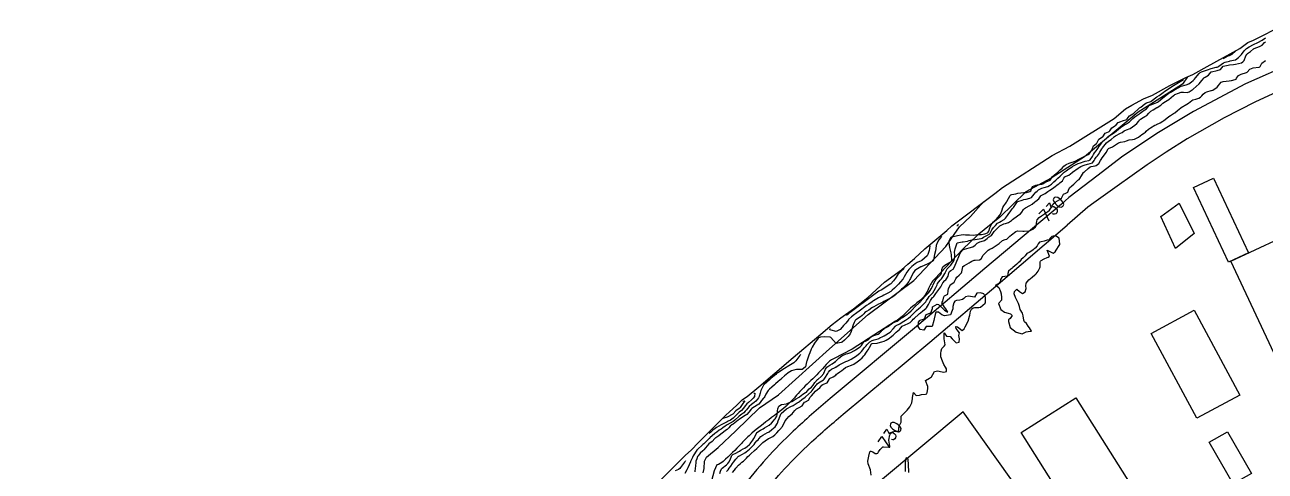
# Model space of a CAD drawing. Header units: metres. Extents: x 307586 to 320046, y 7427249 to 7434250.
# Drawn here: x 315197.4 to 315610.9, y 7432620.2 to 7432769.1 of the extents above; entities that cross this region are included whole.
import ezdxf
from ezdxf.enums import TextEntityAlignment as Align

# ---------------------------------------------------------------- set-up
doc = ezdxf.new("R2010")
doc.units = ezdxf.units.M
doc.header["$MEASUREMENT"] = 0
for name, color, linetype in [('Area', 45, 'Continuous'), ('Cotas', 45, 'Continuous'), ('Curvas de Nivel 1m', 11, 'Continuous'), ('Curvas de Nivel 5m', 15, 'Continuous'), ('Edificações', 30, 'Continuous'), ('Hidrografia', 140, 'Continuous'), ('Vias Primárias', 230, 'Continuous')]:
    doc.layers.add(name, color=color, linetype=linetype)
doc.styles.add('Style-STANDARD', font='STANDARD.shx')

msp = doc.modelspace()

# ---------------------------------------------------------------- linework, layer by layer
at = {"layer": 'Area'}
msp.add_polyline3d([(315407.65, 7432615.55, 740.51), (315417.51, 7432625.42, 739.9), (315419.64, 7432627.35, 726.77), (315421.85, 7432629.67, 726.24), (315426, 7432633.82, 726.49), (315429.48, 7432637.29, 732.04), (315431.19, 7432639.02, 729.05), (315432.17, 7432639.92, 726.87), (315434.72, 7432642.29, 735.86), (315436.62, 7432644.12, 727.11), (315438.27, 7432645.14, 739.42), (315442.13, 7432648.34, 727.31), (315453.59, 7432658.16, 738.25), (315462.8, 7432665.9, 741.41), (315466.53, 7432669.1, 739.53), (315469.41, 7432671.41, 742.73), (315473.68, 7432674.41, 735.87), (315478.4, 7432678.13, 742.15), (315484, 7432683.25, 740.51), (315489.72, 7432687.4, 738.85), (315491.84, 7432689.27, 740.15), (315494.04, 7432691.13, 741.12), (315497.47, 7432694.4, 741.23), (315504.8, 7432700.45, 736.1), (315506.51, 7432702.1, 731.28), (315520.81, 7432712.86, 730.39), (315523.37, 7432714.82, 735.22), (315539.88, 7432725.5, 726.94), (315545.83, 7432728.61, 726.06), (315560.58, 7432737.81, 728.61), (315564.38, 7432741.04, 728.47), (315566.46, 7432742.31, 729.53), (315570.39, 7432744.42, 732.67), (315573.38, 7432745.63, 729.11), (315579.14, 7432748.85, 729.62), (315584.43, 7432751.5, 734.16), (315586.84, 7432752.56, 729.73), (315591.56, 7432755.21, 730.96), (315602.49, 7432761.21, 729.73), (315605.17, 7432763.14, 729.82), (315607.08, 7432763.94, 729.96), (315617.13, 7432769.08, 729.74)], dxfattribs=at)
at = {"layer": 'Curvas de Nivel 1m', "flags": 128}
for points, elevation in [([(315431.34, 7432620.11), (315431.86, 7432620.74), (315432.24, 7432621.25), (315432.72, 7432621.89), (315433.37, 7432622.83), (315433.66, 7432623.24), (315434.42, 7432624.19), (315435.34, 7432625.21), (315435.4, 7432625.25), (315436.67, 7432625.94), (315437.41, 7432626.38), (315437.89, 7432626.72), (315438.46, 7432627.18), (315439, 7432627.6), (315439.43, 7432627.98), (315440.52, 7432629.15), (315440.93, 7432629.67), (315441.46, 7432630.32), (315441.87, 7432630.73), (315442.24, 7432631.13), (315442.82, 7432631.78), (315443.48, 7432632.29), (315444.95, 7432633.1), (315445.3, 7432633.28), (315445.5, 7432633.4), (315446.47, 7432634.12), (315447.52, 7432635), (315447.56, 7432635.03), (315447.59, 7432635.07), (315448.33, 7432636.27), (315448.6, 7432637.06), (315448.85, 7432637.76), (315449.34, 7432639.05), (315449.41, 7432639.21), (315449.57, 7432639.45), (315450.42, 7432640.2), (315451.35, 7432641.02), (315451.59, 7432641.18), (315452.82, 7432641.79), (315453.6, 7432642.18), (315454.87, 7432642.98), (315455.29, 7432643.3), (315455.62, 7432643.52), (315456.48, 7432644.11), (315457.58, 7432644.95), (315457.62, 7432644.98), (315457.64, 7432645), (315458.68, 7432645.91), (315459.66, 7432646.86), (315459.72, 7432646.93), (315459.9, 7432647.16), (315461.19, 7432648.91), (315461.4, 7432649.19), (315461.69, 7432649.47), (315462.58, 7432650.02), (315463.71, 7432650.72), (315463.81, 7432650.78), (315463.87, 7432650.88), (315464.07, 7432651.23), (315465.06, 7432652.86), (315465.31, 7432653.29), (315465.75, 7432653.82), (315466.37, 7432654.23), (315467.58, 7432654.83), (315467.7, 7432654.89), (315467.76, 7432654.92), (315468.92, 7432655.67), (315469.78, 7432656.2), (315471.08, 7432656.79), (315471.79, 7432657.09), (315472.93, 7432657.63), (315473.8, 7432658.1), (315474.7, 7432658.75), (315475.31, 7432659.24), (315475.82, 7432659.63), (315476.36, 7432660.19), (315476.75, 7432660.72), (315477.22, 7432661.33), (315477.85, 7432662.03), (315478.16, 7432662.4), (315478.4, 7432662.7), (315479.15, 7432663.41), (315479.87, 7432663.83), (315480.52, 7432664.03), (315481.88, 7432664.39), (315482.08, 7432664.46), (315482.5, 7432664.65), (315483.41, 7432665.13), (315483.89, 7432665.41), (315485.87, 7432666.61), (315485.9, 7432666.64), (315486.87, 7432667.65), (315487.68, 7432668.59), (315487.81, 7432668.71), (315487.93, 7432668.79), (315489.1, 7432669.42), (315489.95, 7432669.92), (315490.96, 7432670.55), (315491.96, 7432671.25), (315492.66, 7432671.83), (315493.37, 7432672.53), (315493.67, 7432672.83), (315493.98, 7432673.12), (315494.73, 7432673.77), (315495.49, 7432674.5), (315496.01, 7432674.96), (315496.83, 7432675.67), (315497.52, 7432676.48), (315497.74, 7432676.76), (315498.03, 7432677.18), (315498.54, 7432677.97), (315498.9, 7432678.46), (315499.45, 7432679.07), (315500.07, 7432679.75), (315500.58, 7432680.44), (315501.12, 7432681.47), (315501.53, 7432682.43), (315501.72, 7432682.8), (315502.11, 7432683.36), (315502.57, 7432683.96), (315502.96, 7432684.41), (315503.48, 7432685.05), (315504.14, 7432686.13), (315504.24, 7432686.3), (315504.27, 7432686.4), (315504.85, 7432687.7), (315505.6, 7432688.39), (315506.18, 7432688.88), (315507.11, 7432690.37), (315507.45, 7432691.6), (315507.44, 7432692.36), (315507.37, 7432693.22), (315507.53, 7432694.36), (315508.26, 7432696.35), (315509.93, 7432696.67), (315510.27, 7432696.73), (315511.63, 7432696.95), (315512.28, 7432697.16), (315513.16, 7432697.41), (315514.28, 7432697.54), (315514.92, 7432697.64), (315516.29, 7432697.87), (315516.58, 7432697.96), (315517.03, 7432698.25), (315518.3, 7432698.89), (315519.12, 7432699.41), (315519.57, 7432700.22), (315519.78, 7432700.76), (315520.33, 7432701.47), (315520.98, 7432702.2), (315521.64, 7432702.9), (315522.35, 7432703.32), (315522.95, 7432703.58), (315523.96, 7432704.16), (315524.17, 7432704.35), (315524.37, 7432704.62), (315525.04, 7432705.49), (315525.52, 7432706.15), (315525.86, 7432706.68), (315526.4, 7432707.4), (315526.74, 7432707.8), (315527, 7432708.13), (315528.13, 7432709.82), (315528.35, 7432710.11), (315528.43, 7432710.17), (315529.88, 7432710.65), (315530.44, 7432710.79), (315531.29, 7432710.92), (315532.44, 7432711.23), (315532.97, 7432711.53), (315533.45, 7432712.05), (315533.9, 7432712.61), (315534.47, 7432713.23), (315534.89, 7432713.62), (315535.39, 7432714.03), (315536.07, 7432714.44), (315536.49, 7432714.57), (315537.28, 7432714.8), (315538.5, 7432715.21), (315539.02, 7432715.47), (315539.65, 7432715.98), (315540.09, 7432716.39), (315540.51, 7432716.76), (315541.16, 7432717.32), (315541.83, 7432717.95), (315542.54, 7432718.65), (315543.21, 7432719.27), (315543.95, 7432719.93), (315544.27, 7432720.21), (315544.56, 7432720.44), (315545.46, 7432721.02), (315546.57, 7432721.76), (315546.79, 7432721.9), (315547.94, 7432722.53), (315548.59, 7432722.81), (315549.37, 7432723.09), (315550.6, 7432723.48), (315550.89, 7432723.56), (315552.17, 7432723.83), (315552.61, 7432724.09), (315553.31, 7432725.12), (315553.73, 7432725.81), (315554.08, 7432726.36), (315554.64, 7432727.09), (315554.95, 7432727.49), (315555.14, 7432727.8), (315555.71, 7432728.74), (315556.44, 7432729.78), (315556.54, 7432729.91), (315556.68, 7432730.03), (315558.44, 7432731.75), (315558.57, 7432731.87), (315558.7, 7432731.96), (315559.81, 7432732.64), (315560.72, 7432733.22), (315561.39, 7432733.72), (315562.73, 7432734.8), (315564.07, 7432735.69), (315564.51, 7432735.92), (315564.75, 7432736.03), (315565.75, 7432736.68), (315566.59, 7432737.66), (315566.67, 7432737.76), (315566.77, 7432737.84), (315567.52, 7432738.39), (315568.79, 7432739.3), (315568.98, 7432739.44), (315569.21, 7432739.63), (315570.11, 7432740.31), (315570.81, 7432740.69), (315571.37, 7432741.05), (315571.8, 7432741.6), (315572.29, 7432742.14), (315572.83, 7432742.42), (315574.24, 7432742.97), (315574.84, 7432743.19), (315575.07, 7432743.32), (315575.34, 7432743.56), (315576.86, 7432744.77), (315577.84, 7432745.53), (315578.42, 7432745.96), (315578.87, 7432746.25), (315579.67, 7432746.71), (315580.87, 7432747.49), (315580.89, 7432747.5), (315582.16, 7432748.22), (315582.9, 7432748.58), (315584.55, 7432749.09), (315584.91, 7432749.16), (315585.11, 7432749.24), (315585.43, 7432749.43), (315586.32, 7432750.03), (315586.93, 7432750.53), (315587.36, 7432750.99), (315587.72, 7432751.41), (315588.96, 7432752.9), (315589.21, 7432753.14), (315589.66, 7432753.38), (315591.73, 7432754.12), (315592.97, 7432754.51), (315594.58, 7432754.93), (315594.98, 7432755.01), (315595.2, 7432755.09), (315595.48, 7432755.32), (315597, 7432756.41), (315597.62, 7432756.67), (315599.01, 7432756.99), (315599.24, 7432757.03), (315600.39, 7432757.26), (315600.89, 7432757.38), (315601.01, 7432757.44), (315602.08, 7432758.18), (315603.03, 7432759.2), (315603.05, 7432759.23), (315603.9, 7432760.36), (315604.76, 7432761.2), (315605.64, 7432761.77), (315607.08, 7432762.47), (315608.51, 7432763.16), (315609.92, 7432763.97), (315611.1, 7432764.74)], 728), ([(315433.33, 7432619.85), (315433.99, 7432620.59), (315434.47, 7432621.22), (315435.36, 7432622.27), (315435.86, 7432622.71), (315436.47, 7432623.2), (315436.96, 7432623.62), (315437.39, 7432624.01), (315437.96, 7432624.61), (315438.47, 7432625.18), (315438.97, 7432625.61), (315439.41, 7432625.98), (315440.64, 7432627.15), (315441.43, 7432627.84), (315442.13, 7432628.43), (315442.72, 7432629.13), (315443.07, 7432629.5), (315443.45, 7432629.81), (315444.24, 7432630.33), (315445.36, 7432631.09), (315445.47, 7432631.15), (315446.73, 7432631.83), (315447.49, 7432632.4), (315447.82, 7432632.74), (315448.12, 7432633.06), (315448.78, 7432633.78), (315449.52, 7432634.6), (315449.72, 7432634.84), (315449.88, 7432635.04), (315450.33, 7432635.84), (315450.94, 7432637.03), (315451.55, 7432637.81), (315452.12, 7432638.46), (315452.74, 7432639.01), (315453.2, 7432639.37), (315453.57, 7432639.78), (315454.11, 7432640.47), (315454.67, 7432640.98), (315455.6, 7432641.47), (315456.52, 7432642.05), (315457.11, 7432642.96), (315457.35, 7432643.22), (315457.62, 7432643.36), (315458.64, 7432643.93), (315459.26, 7432644.93), (315459.42, 7432645.16), (315459.65, 7432645.38), (315461.01, 7432646.91), (315461.67, 7432647.52), (315462.48, 7432648.08), (315463.11, 7432648.89), (315463.41, 7432649.16), (315463.69, 7432649.26), (315464.84, 7432649.72), (315465.54, 7432650.85), (315465.72, 7432651.11), (315466.86, 7432651.7), (315467.73, 7432652.26), (315468.02, 7432652.54), (315468.34, 7432652.82), (315469.15, 7432653.41), (315469.75, 7432653.8), (315470.35, 7432654.21), (315471.03, 7432654.79), (315471.77, 7432655.17), (315472.98, 7432655.56), (315473.77, 7432655.94), (315474.93, 7432656.74), (315475.79, 7432657.37), (315476.53, 7432657.99), (315477.17, 7432658.72), (315477.43, 7432659.09), (315477.82, 7432659.64), (315478.25, 7432660.28), (315478.54, 7432660.7), (315479.06, 7432661.48), (315479.68, 7432662.69), (315479.76, 7432662.78), (315479.85, 7432662.83), (315481.54, 7432662.98), (315481.86, 7432663.03), (315483.14, 7432663.37), (315483.87, 7432663.64), (315484.55, 7432663.96), (315485.65, 7432664.61), (315485.88, 7432664.77), (315486.93, 7432665.56), (315487.9, 7432666.56), (315487.92, 7432666.57), (315487.94, 7432666.59), (315489, 7432667.49), (315489.93, 7432668.57), (315491.94, 7432669.46), (315492.61, 7432669.87), (315493.19, 7432670.53), (315493.56, 7432670.92), (315493.96, 7432671.29), (315495.38, 7432672.5), (315495.69, 7432672.78), (315495.98, 7432673.02), (315496.8, 7432673.67), (315497.81, 7432674.47), (315497.91, 7432674.56), (315498, 7432674.66), (315498.7, 7432675.78), (315498.96, 7432676.46), (315499.3, 7432677.19), (315500.05, 7432678.1), (315500.24, 7432678.26), (315500.42, 7432678.44), (315501.15, 7432679.52), (315501.8, 7432680.42), (315502.08, 7432680.77), (315502.79, 7432681.71), (315503.09, 7432682.41), (315503.46, 7432683.05), (315504.11, 7432683.78), (315504.43, 7432684.08), (315504.7, 7432684.39), (315505.21, 7432685.31), (315505.48, 7432686.39), (315505.68, 7432686.86), (315506.16, 7432687.19), (315506.9, 7432687.63), (315507.31, 7432688.36), (315508.13, 7432690.29), (315508.15, 7432690.35), (315508.19, 7432690.47), (315508.78, 7432691.77), (315509, 7432692.34), (315509.4, 7432693.17), (315510.24, 7432694.12), (315510.37, 7432694.2), (315510.67, 7432694.32), (315512.25, 7432694.72), (315513.46, 7432695.08), (315514.26, 7432695.56), (315514.6, 7432695.94), (315514.96, 7432696.27), (315515.83, 7432696.7), (315516.27, 7432696.8), (315517.39, 7432697.13), (315518.29, 7432697.86), (315518.46, 7432698.06), (315518.74, 7432698.23), (315519.65, 7432698.87), (315520.31, 7432699.8), (315520.55, 7432700.21), (315522.33, 7432701.95), (315522.45, 7432702.06), (315522.67, 7432702.18), (315523.81, 7432702.7), (315524.34, 7432702.85), (315525.37, 7432703.12), (315526.36, 7432703.85), (315526.51, 7432703.99), (315526.72, 7432704.13), (315528.38, 7432705.38), (315528.8, 7432705.68), (315529.31, 7432706.1), (315529.83, 7432706.66), (315530.4, 7432707.45), (315530.67, 7432707.82), (315531.01, 7432708.08), (315532.42, 7432708.8), (315533.22, 7432709.26), (315534.19, 7432710.04), (315534.32, 7432710.15), (315534.43, 7432710.23), (315535.44, 7432711.04), (315536.16, 7432712.02), (315536.29, 7432712.18), (315536.46, 7432712.29), (315537.6, 7432712.87), (315538.48, 7432713.46), (315538.75, 7432713.71), (315539.13, 7432713.98), (315539.98, 7432714.48), (315540.49, 7432714.82), (315541.91, 7432715.95), (315542.23, 7432716.22), (315542.51, 7432716.42), (315543.35, 7432717.1), (315543.81, 7432717.93), (315544.12, 7432718.35), (315544.54, 7432718.61), (315545.45, 7432719), (315546.55, 7432719.82), (315546.65, 7432719.9), (315548.57, 7432721.32), (315548.9, 7432721.53), (315549.46, 7432721.86), (315550.23, 7432722.2), (315550.58, 7432722.32), (315551.75, 7432722.66), (315552.59, 7432722.82), (315553.32, 7432723.09), (315553.88, 7432723.81), (315554.14, 7432724.28), (315554.61, 7432724.93), (315555.02, 7432725.4), (315555.31, 7432725.79), (315555.83, 7432726.59), (315556.49, 7432727.78), (315556.55, 7432727.88), (315556.66, 7432728.02), (315558.03, 7432729.76), (315558.68, 7432730.32), (315559.56, 7432730.86), (315560.56, 7432731.73), (315560.63, 7432731.79), (315560.69, 7432731.83), (315561, 7432732.03), (315562.72, 7432732.92), (315563.22, 7432733.19), (315563.96, 7432733.69), (315564.73, 7432734.06), (315565.89, 7432734.51), (315566.74, 7432735.09), (315567.51, 7432735.65), (315568.19, 7432736.2), (315568.76, 7432736.98), (315569.01, 7432737.39), (315569.33, 7432737.62), (315570.23, 7432738.17), (315570.78, 7432738.47), (315571.5, 7432738.88), (315572.1, 7432739.6), (315572.44, 7432739.96), (315572.8, 7432740.25), (315573.63, 7432740.75), (315574.82, 7432741.46), (315574.87, 7432741.51), (315574.96, 7432741.56), (315576.11, 7432742.26), (315576.84, 7432742.92), (315577.68, 7432743.53), (315578.85, 7432744.23), (315580.35, 7432745.5), (315580.65, 7432745.71), (315580.87, 7432745.82), (315582.05, 7432746.3), (315582.88, 7432746.58), (315583.74, 7432746.59), (315584.88, 7432746.53), (315585.57, 7432746.74), (315586.64, 7432747.42), (315586.79, 7432747.52), (315586.89, 7432747.6), (315588.88, 7432749.39), (315588.9, 7432749.41), (315588.91, 7432749.43), (315589.82, 7432750.49), (315590.58, 7432751.37), (315590.76, 7432751.55), (315590.95, 7432751.67), (315592.03, 7432752.29), (315592.9, 7432753.35), (315592.96, 7432753.38), (315593.01, 7432753.4), (315594.97, 7432753.8), (315596.06, 7432754.22), (315596.93, 7432755.3), (315596.98, 7432755.34), (315598.59, 7432755.68), (315598.99, 7432755.73), (315600.4, 7432755.85), (315600.99, 7432755.91), (315602.08, 7432756.15), (315603, 7432756.45), (315603.52, 7432756.7), (315603.98, 7432757.22), (315604.54, 7432758.72), (315604.78, 7432759.2), (315604.89, 7432759.35), (315605.04, 7432759.48), (315606.06, 7432760.17), (315607.06, 7432761.06), (315607.12, 7432761.12), (315607.23, 7432761.18), (315609.07, 7432761.88), (315609.9, 7432762.32), (315610.69, 7432763.13), (315611.09, 7432763.44)], 729), ([(315596.89, 7432757.89), (315598.32, 7432758.58), (315599.03, 7432758.88), (315599.31, 7432758.98), (315599.93, 7432759.26), (315601.05, 7432760.25)], 727), ([(315429.11, 7432619.5), (315429.34, 7432620.25), (315429.63, 7432621), (315429.88, 7432621.28), (315431.36, 7432622.36), (315431.81, 7432622.81), (315432.12, 7432623.25), (315432.57, 7432624.06), (315433.04, 7432625.24), (315433.14, 7432625.51), (315433.41, 7432625.82), (315434.48, 7432626.29), (315435.42, 7432626.76), (315435.7, 7432626.93), (315436.11, 7432627.2), (315436.92, 7432627.71), (315437.43, 7432627.96), (315438.19, 7432628.43), (315439.01, 7432629.17), (315439.21, 7432629.4), (315439.45, 7432629.72), (315440.06, 7432630.56), (315440.43, 7432631.16), (315441.43, 7432633.07), (315441.46, 7432633.14), (315441.47, 7432633.17), (315441.49, 7432633.19), (315442.7, 7432633.93), (315443.51, 7432634.39), (315443.99, 7432634.64), (315444.8, 7432635.1), (315445.53, 7432635.55), (315446.37, 7432636.24), (315447.03, 7432637.08), (315447.24, 7432637.38), (315447.55, 7432637.73), (315448.07, 7432638.55), (315448.2, 7432639.06), (315448.32, 7432640.33), (315448.44, 7432641.06), (315448.73, 7432641.93), (315449.61, 7432642.44), (315451.3, 7432642.72), (315451.61, 7432642.85), (315451.73, 7432642.9), (315452.02, 7432643.02), (315453.12, 7432643.51), (315453.62, 7432643.76), (315454.38, 7432644.24), (315455.61, 7432644.97), (315455.64, 7432644.99), (315456.74, 7432645.87), (315457.66, 7432646.42), (315457.96, 7432646.64), (315458.23, 7432646.94), (315458.92, 7432647.69), (315459.68, 7432648.27), (315460.22, 7432648.92), (315460.78, 7432649.83), (315461.71, 7432650.8), (315461.77, 7432650.84), (315461.85, 7432650.9), (315462.84, 7432651.77), (315463.73, 7432652.84), (315463.75, 7432652.88), (315464.32, 7432654.31), (315464.75, 7432654.87), (315465.77, 7432655.58), (315466.58, 7432656.04), (315467.66, 7432656.83), (315467.72, 7432656.89), (315467.78, 7432656.97), (315468.73, 7432657.89), (315469.8, 7432658.7), (315469.98, 7432658.81), (315471.25, 7432659.35), (315471.81, 7432659.52), (315472.73, 7432659.86), (315473.83, 7432660.39), (315474.05, 7432660.53), (315474.39, 7432660.75), (315475.84, 7432661.7), (315476.38, 7432662.19), (315476.7, 7432662.72), (315477.17, 7432663.41), (315477.87, 7432663.72), (315478.51, 7432664.06), (315479.19, 7432664.7), (315479.51, 7432665.07), (315479.89, 7432665.29), (315480.76, 7432665.55), (315481.9, 7432665.98), (315482.34, 7432666.21), (315482.82, 7432666.65), (315483.25, 7432667.31), (315483.91, 7432667.79), (315485.45, 7432668.62), (315485.94, 7432669.06), (315486.78, 7432669.76), (315487.95, 7432670.17), (315488.26, 7432670.28), (315488.65, 7432670.58), (315489.35, 7432671.18), (315489.96, 7432671.49), (315491.55, 7432672.55), (315491.77, 7432672.75), (315491.98, 7432672.91), (315492.85, 7432673.67), (315493.63, 7432674.52), (315493.8, 7432674.72), (315494.01, 7432674.92), (315495.72, 7432676.49), (315495.87, 7432676.65), (315496.03, 7432676.82), (315496.79, 7432677.74), (315497.45, 7432678.48), (315498.06, 7432679.08), (315498.75, 7432679.78), (315499.26, 7432680.46), (315499.53, 7432681), (315500.09, 7432682.06), (315500.28, 7432682.45), (315500.86, 7432683.69), (315501.4, 7432684.43), (315502.13, 7432685.15), (315502.74, 7432685.81), (315502.98, 7432686.41), (315503.1, 7432687.47), (315503.48, 7432688.41), (315504.18, 7432688.99), (315505.48, 7432689.68), (315506.19, 7432690.12), (315506.38, 7432690.38), (315506.44, 7432690.62), (315506.34, 7432692.38), (315506.22, 7432693.06), (315505.86, 7432694.38), (315505.77, 7432694.86), (315505.54, 7432696.39), (315505.6, 7432697.06), (315506.29, 7432698.34), (315506.32, 7432698.35), (315506.42, 7432698.38), (315508.3, 7432698.78), (315509.54, 7432699.1), (315510.3, 7432699.16), (315511.03, 7432699.05), (315512.3, 7432699), (315513.61, 7432698.98), (315514.3, 7432699), (315515.44, 7432699.13), (315516.3, 7432699.17), (315517.43, 7432699.36), (315518.31, 7432699.69), (315518.63, 7432699.9), (315518.8, 7432700.23), (315519.14, 7432701.41), (315519.52, 7432702.22), (315519.82, 7432702.73), (315520.35, 7432703.43), (315520.76, 7432703.8), (315521.26, 7432704.2), (315522.38, 7432705.45), (315522.67, 7432705.89), (315522.81, 7432706.18), (315523.2, 7432707.37), (315523.51, 7432708.17), (315523.83, 7432708.75), (315524.43, 7432709.64), (315524.64, 7432709.95), (315524.78, 7432710.16), (315525.38, 7432711.21), (315525.93, 7432712.15), (315526.18, 7432712.42), (315526.46, 7432712.52), (315527.84, 7432712.74), (315528.46, 7432712.89), (315529.48, 7432713.09), (315530.47, 7432713.11), (315531.39, 7432713.15), (315532.47, 7432713.51), (315532.77, 7432713.76), (315532.92, 7432714.06), (315533.4, 7432715.15), (315534.5, 7432715.62), (315534.86, 7432715.67), (315536.5, 7432715.9), (315536.83, 7432716.02), (315537.83, 7432716.68), (315538.52, 7432716.9), (315539.2, 7432717.31), (315539.71, 7432717.98), (315540.01, 7432718.5), (315540.54, 7432718.93), (315541.84, 7432719.95), (315542.56, 7432720.68), (315543.2, 7432721.3), (315543.85, 7432721.93), (315544.22, 7432722.28), (315544.58, 7432722.49), (315545.57, 7432722.93), (315546.59, 7432723.26), (315547.06, 7432723.43), (315548.08, 7432723.88), (315548.61, 7432724.15), (315549.74, 7432724.73), (315550.62, 7432725.12), (315551.91, 7432725.83), (315552.32, 7432726.13), (315552.63, 7432726.49), (315553.17, 7432727.29), (315553.38, 7432727.81), (315553.72, 7432728.75), (315554.67, 7432729.5), (315554.82, 7432729.65), (315554.88, 7432729.8), (315555.48, 7432731), (315556.69, 7432731.68), (315556.8, 7432731.78), (315557.56, 7432732.91), (315558.72, 7432733.41), (315558.96, 7432733.51), (315559.19, 7432733.75), (315559.76, 7432734.71), (315560.74, 7432735.26), (315561.28, 7432735.72), (315561.94, 7432736.54), (315562.76, 7432736.87), (315563.4, 7432737.06), (315564.77, 7432737.53), (315564.87, 7432737.58), (315564.94, 7432737.68), (315565.69, 7432738.77), (315566.79, 7432739.44), (315567.12, 7432739.66), (315568.82, 7432741.2), (315569.06, 7432741.38), (315569.45, 7432741.62), (315570.83, 7432742.76), (315571.36, 7432743.09), (315572.84, 7432743.55), (315572.94, 7432743.59), (315574.86, 7432745.04), (315575.56, 7432745.55), (315576.88, 7432746.55), (315577.45, 7432746.96), (315578.34, 7432747.52), (315579.86, 7432748.46), (315580.91, 7432749.15), (315581.12, 7432749.28), (315581.46, 7432749.48), (315583.69, 7432750.83)], 727), ([(315508.08, 7432702.17), (315508.08, 7432702.11), (315508.33, 7432702.17), (315508.46, 7432702.22), (315508.63, 7432702.35), (315508.58, 7432702.59)], 726), ([(315503.1, 7432698.53), (315502.73, 7432698.05), (315502.11, 7432697.34), (315501.54, 7432696.43), (315501.28, 7432695.46), (315501.1, 7432694.44), (315500.96, 7432693.71), (315500.72, 7432692.44), (315500.33, 7432690.59), (315500.28, 7432690.45), (315500.19, 7432690.35), (315499.94, 7432690.2), (315498.18, 7432689.29), (315496.5, 7432688.5), (315496.27, 7432688.4), (315496.17, 7432688.35), (315494.96, 7432687.71), (315494.15, 7432687.11), (315493.85, 7432686.82), (315493.64, 7432686.52), (315493.14, 7432685.52), (315492.7, 7432684.53), (315492.51, 7432684.15), (315492.11, 7432683.49), (315491.72, 7432682.92), (315491.41, 7432682.55), (315490.08, 7432681.28), (315489.71, 7432680.94), (315489.33, 7432680.58), (315488.69, 7432679.96), (315488.06, 7432679.37), (315487.64, 7432679.01), (315487.11, 7432678.6), (315486.48, 7432678.16), (315486.04, 7432677.91), (315484.64, 7432677.24), (315484.03, 7432676.94), (315483.83, 7432676.84), (315483.47, 7432676.65), (315482.54, 7432676.13), (315482.02, 7432675.88), (315480.41, 7432675.09), (315480, 7432674.86), (315479.9, 7432674.79), (315479.77, 7432674.69), (315478.81, 7432673.88), (315477.98, 7432673.48), (315477.5, 7432673.19), (315477.09, 7432672.72), (315476.58, 7432672.11), (315475.96, 7432671.73), (315474.44, 7432670.75), (315474.22, 7432670.49), (315473.94, 7432669.82), (315473.6, 7432669.09), (315473.45, 7432668.76), (315473.07, 7432667.61), (315472.85, 7432666.77), (315472.58, 7432666.09), (315471.89, 7432665.11), (315471.58, 7432664.78), (315470.71, 7432663.96), (315469.86, 7432663.23), (315469.57, 7432663.1), (315467.85, 7432662.83), (315466.13, 7432664.85), (315465.88, 7432664.98), (315464.07, 7432665.06), (315462.67, 7432664.89), (315462.04, 7432664.74), (315461.88, 7432664.62), (315460.64, 7432662.92), (315459.84, 7432661.64), (315459.53, 7432660.93), (315459.06, 7432659.69), (315458.74, 7432658.94), (315458.51, 7432658.23), (315458.12, 7432656.95), (315458.04, 7432656.69), (315457.77, 7432655.55), (315457.66, 7432655.06), (315457.6, 7432654.95), (315456.52, 7432654.19), (315455.75, 7432654.12), (315454.65, 7432654.09), (315453.75, 7432653.94), (315453.05, 7432653.7), (315451.86, 7432653.02), (315451.79, 7432652.97), (315451.73, 7432652.92), (315450.72, 7432652.04), (315449.71, 7432651.15), (315449.66, 7432651.1), (315449.61, 7432651.05), (315448.6, 7432650.16), (315447.69, 7432649.36), (315447.53, 7432649.22), (315447.37, 7432649.07), (315446.47, 7432648.28), (315445.67, 7432647.58), (315445.22, 7432647.1), (315444.48, 7432645.94), (315444.06, 7432645.11), (315443.9, 7432644.85), (315443.63, 7432644.58), (315442.97, 7432643.78), (315442.55, 7432643.13), (315442.14, 7432642.6), (315441.6, 7432642.25), (315439.81, 7432641.17), (315439.69, 7432641.07), (315439.59, 7432640.97), (315438.79, 7432639.96), (315438.08, 7432639.18), (315437.56, 7432638.77), (315436.38, 7432638.03), (315435.55, 7432637.47), (315435.22, 7432637.21), (315433.53, 7432635.95), (315433.09, 7432635.68), (315432.52, 7432635.25), (315432.06, 7432634.71), (315431.51, 7432634.18), (315431, 7432633.77), (315430.35, 7432633.28), (315429.49, 7432632.6), (315428.76, 7432632.02), (315427.72, 7432631.31), (315427.58, 7432631.2), (315427.47, 7432631.09), (315426.59, 7432630.18), (315425.47, 7432629.33), (315423.76, 7432627.35), (315423.42, 7432627), (315422.58, 7432626.2), (315421.86, 7432625.38), (315421.69, 7432625.08), (315421.39, 7432624.35), (315421.14, 7432623.62), (315421.09, 7432623.38), (315420.94, 7432621.8), (315420.89, 7432621.38), (315420.73, 7432619.98)], 727), ([(315499.17, 7432695.39), (315499.01, 7432694.46), (315498.88, 7432693.82), (315498.46, 7432692.47), (315498.21, 7432692.05), (315496.41, 7432690.5), (315496.19, 7432690.38), (315494.88, 7432689.81), (315494.18, 7432689.4), (315493.1, 7432688.53), (315492.63, 7432688.07), (315492.16, 7432687.53), (315491.43, 7432686.55), (315490.57, 7432685.01), (315490.35, 7432684.57), (315490.27, 7432684.42), (315490.12, 7432684.24), (315489.35, 7432683.33), (315488.68, 7432682.58), (315488.39, 7432682.29), (315488.09, 7432682.01), (315487.36, 7432681.32), (315486.61, 7432680.6), (315486.33, 7432680.35), (315486.07, 7432680.17), (315485.08, 7432679.61), (315484.05, 7432679.08), (315483.76, 7432678.93), (315483.19, 7432678.65), (315482.42, 7432678.27), (315482.04, 7432678.06), (315480.33, 7432676.99), (315480.02, 7432676.79), (315479.87, 7432676.69), (315478.75, 7432675.97), (315478.01, 7432675.47), (315477.03, 7432674.72), (315476.46, 7432674.26), (315475.99, 7432673.88), (315474.39, 7432672.75), (315473.97, 7432672.45), (315473.05, 7432671.68), (315472.01, 7432670.78), (315471.98, 7432670.75), (315471.95, 7432670.71), (315471.1, 7432669.63), (315470.32, 7432668.8), (315469.92, 7432668.23), (315469.27, 7432667.45), (315467.9, 7432666.83), (315466.28, 7432667.22), (315465.76, 7432667.42), (315465.92, 7432667.86)], 728), ([(315490.55, 7432687.86), (315489.3, 7432686.68), (315488.5, 7432685.77), (315487.68, 7432684.6), (315486.99, 7432683.73), (315486.09, 7432682.74), (315485.95, 7432682.61), (315484.08, 7432681.33), (315482.88, 7432680.65), (315482.34, 7432680.38), (315482.07, 7432680.21), (315480.04, 7432678.69), (315472.61, 7432673.2), (315472.23, 7432672.9), (315472.06, 7432672.78), (315472.01, 7432672.74), (315471.97, 7432672.7), (315471.3, 7432672.12)], 729), ([(315455.96, 7432659.13), (315455.88, 7432658.97), (315455.86, 7432658.92), (315455.8, 7432658.83), (315454.41, 7432656.99), (315453.78, 7432656.4), (315452.1, 7432655.35), (315450.66, 7432654.48), (315448.39, 7432653.06), (315448.01, 7432652.78), (315447.73, 7432652.53), (315446.1, 7432651.09), (315445.89, 7432650.91), (315445.71, 7432650.74), (315443.85, 7432649.12), (315443.68, 7432648.89), (315442.79, 7432647.13), (315442.52, 7432646.26), (315442.24, 7432645.13), (315442.04, 7432644.74), (315441.63, 7432644.21), (315441.12, 7432643.64), (315440.54, 7432643.16), (315439.61, 7432642.48), (315438.91, 7432641.86), (315438.37, 7432641.18), (315438.03, 7432640.74), (315437.58, 7432640.23), (315437.06, 7432639.71), (315436.41, 7432639.2), (315435.56, 7432638.54), (315434.12, 7432637.23), (315433.54, 7432636.81), (315432.52, 7432636.27), (315431.53, 7432635.71), (315430.89, 7432635.27), (315430.14, 7432634.66), (315429.51, 7432634.23), (315428.92, 7432633.88), (315428.15, 7432633.3), (315427.79, 7432633.01), (315427.49, 7432632.77), (315425.8, 7432631.33), (315425.63, 7432631.17), (315425.47, 7432631.02), (315423.73, 7432629.36), (315423.44, 7432629.09), (315421.54, 7432627.38), (315421.48, 7432627.32), (315421.42, 7432627.26), (315420.23, 7432625.4), (315419.95, 7432624.84), (315419.37, 7432623.48), (315419.34, 7432623.4), (315419.3, 7432623.33), (315418.41, 7432621.41), (315418.08, 7432620.68), (315417.4, 7432619.43)], 728), ([(315440.39, 7432646.21), (315440.74, 7432646.24), (315440.64, 7432645.16), (315440.24, 7432644.56), (315439.63, 7432644), (315438.66, 7432643.18), (315438.13, 7432642.66), (315437.6, 7432642), (315437.01, 7432641.2), (315436.33, 7432640.46), (315435.57, 7432639.87), (315435.2, 7432639.59), (315434.83, 7432639.22), (315433.55, 7432637.93), (315432.61, 7432637.25), (315431.91, 7432636.89), (315431.54, 7432636.69), (315430.26, 7432636.01), (315429.53, 7432635.68), (315428.77, 7432635.3), (315427.98, 7432634.84), (315427.51, 7432634.52), (315426.79, 7432633.88), (315426.13, 7432633.28), (315425.56, 7432632.76)], 729), ([(315417.62, 7432623.67), (315417.5, 7432623.43), (315417.37, 7432623.21), (315416.03, 7432621.44), (315415.72, 7432621.08), (315415.34, 7432620.8), (315414.26, 7432620.4)], 729)]:
    msp.add_lwpolyline(points, dxfattribs=dict(at, elevation=elevation))
at = {"layer": 'Curvas de Nivel 5m', "elevation": 730, "flags": 128}
for points in [[(315479.61, 7432618.96), (315479.35, 7432620.69), (315478.52, 7432622.7), (315478.47, 7432623.61), (315478.72, 7432624.7), (315478.84, 7432625.27), (315479.1, 7432626.69), (315479.21, 7432626.91), (315479.43, 7432626.95), (315480.13, 7432626.68), (315480.9, 7432626.15), (315481.42, 7432626.09), (315481.8, 7432626.27), (315482.03, 7432626.65), (315482.57, 7432627.51), (315483.45, 7432628.32), (315483.69, 7432628.4), (315485.45, 7432628.3), (315485.76, 7432628.3), (315485.79, 7432628.61), (315485.47, 7432630.61), (315485.77, 7432632.32), (315485.92, 7432632.61), (315486.7, 7432633.4), (315487.51, 7432633.6), (315488.69, 7432633.4), (315488.8, 7432634.58), (315488.91, 7432635.2), (315489.54, 7432636.57), (315489.57, 7432638.57), (315491.59, 7432640.54), (315492.44, 7432641.7), (315492.91, 7432642.53), (315493.13, 7432643.01), (315493.36, 7432644.52), (315493.37, 7432644.8), (315493.66, 7432646.52), (315494.57, 7432645.42), (315495.65, 7432645.59), (315496.34, 7432645.8), (315497.66, 7432645.9), (315498.1, 7432646.02), (315498.28, 7432646.46), (315498.46, 7432647.68), (315498.46, 7432648.46), (315497.71, 7432650.47), (315498.96, 7432651.22), (315499.73, 7432651.73), (315500.15, 7432652.44), (315500.72, 7432653.46), (315501.75, 7432653.72), (315502.64, 7432653.52), (315503.75, 7432653.26), (315504.68, 7432653.45), (315504.64, 7432654.39), (315504.32, 7432654.94), (315503.78, 7432655.84), (315503.52, 7432656.4), (315503.32, 7432656.87), (315502.81, 7432658.41), (315502.76, 7432659.47), (315502.92, 7432660.41), (315503.13, 7432661.12), (315503.85, 7432661.96), (315504.19, 7432662.39), (315503.88, 7432664.4), (315503.9, 7432666.4), (315504.72, 7432665.22), (315505.89, 7432665.17), (315506.53, 7432664.36), (315507.86, 7432663.09), (315508.9, 7432663.31), (315508.99, 7432664.34), (315508.77, 7432665.47), (315509, 7432666.34), (315507.92, 7432667.8), (315507.81, 7432668.35), (315507.81, 7432668.47), (315507.93, 7432668.49), (315508.33, 7432668.35), (315509.91, 7432667.13), (315510.54, 7432667.7), (315510.88, 7432668.32), (315511.95, 7432670.3), (315512.34, 7432671.93), (315512.41, 7432672.3), (315512.71, 7432673.58), (315513.07, 7432674.29), (315513.6, 7432674.69), (315514.01, 7432674.77), (315515.48, 7432674.79), (315516.01, 7432674.98), (315517.52, 7432676.24), (315517.68, 7432676.58), (315517.65, 7432678.24), (315517.18, 7432679.35), (315516.07, 7432679.72), (315514.77, 7432679.57), (315514.05, 7432678.28), (315512.06, 7432678.64), (315511.02, 7432678.32), (315510.5, 7432677.87), (315510.04, 7432677.53), (315509.14, 7432677.23), (315508.03, 7432677.14), (315507.46, 7432676.93), (315507.08, 7432676.36), (315506.84, 7432675.2), (315506.77, 7432674.37), (315506.55, 7432673.82), (315505.97, 7432672.37), (315503.97, 7432672.07), (315503.14, 7432672.41), (315501.98, 7432673.21), (315501.18, 7432673.24), (315500.86, 7432672.44), (315500.59, 7432671.07), (315500.45, 7432670.44), (315499.93, 7432668.45), (315497.93, 7432668.47), (315497.15, 7432667.24), (315495.92, 7432667.53), (315495.27, 7432668.5), (315495.36, 7432669.91), (315495.75, 7432670.49), (315495.95, 7432670.6), (315497.35, 7432671.08), (315497.95, 7432672.47), (315499.42, 7432673.02), (315499.96, 7432674.45), (315499.96, 7432674.5), (315500.01, 7432675.08), (315501.52, 7432675.93), (315502.02, 7432675.79), (315503.56, 7432674.4), (315504, 7432673.98), (315505.13, 7432673.24), (315504.5, 7432674.4), (315504.01, 7432674.89), (315503.15, 7432676.41), (315503.46, 7432676.98), (315503.81, 7432678.4), (315503.87, 7432678.59), (315504.06, 7432678.75), (315505.14, 7432679.31), (315505.28, 7432680.39), (315505.33, 7432681.13), (315505.96, 7432682.38), (315506.02, 7432682.45), (315506.09, 7432682.5), (315507.23, 7432683.24), (315507.76, 7432684.36), (315508.13, 7432684.97), (315508.93, 7432685.55), (315509.69, 7432686.33), (315509.82, 7432686.66), (315510.08, 7432688.33), (315510.12, 7432688.39), (315510.17, 7432688.44), (315510.67, 7432688.81), (315512.19, 7432689.71), (315512.56, 7432689.93), (315513.17, 7432690.29), (315513.86, 7432690.62), (315514.2, 7432690.65), (315515.73, 7432690.73), (315516.2, 7432691.08), (315516.9, 7432692.25), (315517.53, 7432692.93), (315518.23, 7432693.61), (315518.56, 7432693.9), (315519.11, 7432694.22), (315519.86, 7432694.6), (315520.25, 7432694.84), (315522.26, 7432696.18), (315523.31, 7432697.14), (315524.28, 7432697.48), (315524.79, 7432697.65), (315525.3, 7432698.15), (315525.78, 7432698.66), (315526.3, 7432699.01), (315527.83, 7432700.12), (315528.32, 7432700.36), (315530.1, 7432700.31), (315530.32, 7432700.31), (315530.54, 7432700.31), (315532.32, 7432700.38), (315533.42, 7432700.95), (315534.33, 7432701.69), (315534.51, 7432701.86), (315534.57, 7432702.04), (315534.79, 7432703.6), (315534.95, 7432704.03), (315535.61, 7432704.79), (315536.38, 7432705.34), (315537.34, 7432706.01), (315537.93, 7432706.46), (315538.39, 7432706.75), (315539.07, 7432707.32), (315539.42, 7432707.98), (315539.79, 7432708.6), (315540.43, 7432709.45), (315540.94, 7432709.96), (315542.44, 7432710.88), (315543.06, 7432711.32), (315543.31, 7432711.93), (315543.73, 7432712.66), (315544.47, 7432712.96), (315545.16, 7432713.23), (315545.39, 7432713.91), (315545.68, 7432714.72), (315546.5, 7432715.41), (315547.11, 7432715.89), (315547.78, 7432716.62), (315548.52, 7432717.23), (315548.9, 7432717.49), (315549.19, 7432717.86), (315549.65, 7432718.75), (315550.35, 7432719.85), (315550.48, 7432719.93), (315550.55, 7432719.97), (315551.91, 7432721.17), (315552.57, 7432721.71), (315552.64, 7432721.76), (315552.97, 7432721.82), (315554.3, 7432722.08), (315554.58, 7432722.17), (315555.51, 7432722.87), (315556.04, 7432723.79), (315556.24, 7432724.15), (315556.61, 7432724.77), (315557.32, 7432725.77), (315557.89, 7432726.5), (315558.59, 7432727.75), (315558.65, 7432727.82), (315559.98, 7432728.42), (315560.66, 7432728.85), (315562.08, 7432729.71), (315562.68, 7432729.9), (315564.14, 7432730.22), (315564.68, 7432730.42), (315565.62, 7432730.74), (315566.69, 7432730.81), (315567.42, 7432730.92), (315568.7, 7432731.63), (315569.81, 7432732.52), (315570.72, 7432733.07), (315571.05, 7432733.28), (315571.28, 7432733.6), (315572, 7432734.33), (315572.73, 7432734.76), (315574.2, 7432735.57), (315574.54, 7432735.77), (315574.75, 7432735.87), (315575.88, 7432736.42), (315576.76, 7432736.9), (315577.15, 7432737.15), (315577.54, 7432737.53), (315578.78, 7432738.53), (315579.41, 7432738.88), (315580.4, 7432739.49), (315580.64, 7432739.65), (315580.8, 7432739.75), (315581.75, 7432740.54), (315582.82, 7432741.42), (315582.85, 7432741.44), (315582.9, 7432741.47), (315584.83, 7432742.6), (315585.36, 7432742.92), (315585.96, 7432743.43), (315586.43, 7432743.84), (315586.85, 7432744.05), (315587.79, 7432744.34), (315588.86, 7432744.67), (315589.34, 7432744.91), (315589.77, 7432745.38), (315590.23, 7432746.01), (315590.88, 7432746.52), (315591.47, 7432746.78), (315592.89, 7432747.14), (315593.06, 7432747.17), (315593.44, 7432747.34), (315594.9, 7432748.3), (315595.4, 7432748.83), (315595.69, 7432749.31), (315596.26, 7432749.97), (315596.93, 7432750.2), (315597.88, 7432750.33), (315598.93, 7432750.41), (315599.7, 7432750.49), (315600.94, 7432750.8), (315601.24, 7432750.94), (315601.41, 7432751.25), (315602, 7432752.19), (315602.96, 7432752.66), (315604.76, 7432753.2), (315604.96, 7432753.34), (315605.86, 7432754.31), (315606.98, 7432754.68), (315608.8, 7432754.97), (315608.98, 7432755), (315609.11, 7432755.02), (315609.23, 7432755.15), (315609.86, 7432756.28), (315611.01, 7432757.13)], [(315436.77, 7432643.57), (315437.41, 7432643.72), (315436.75, 7432642.77), (315435.84, 7432641.45), (315435.68, 7432641.21), (315435.64, 7432641.16), (315435.59, 7432641.13), (315434.45, 7432640.36), (315433.57, 7432639.41), (315433.39, 7432639.24), (315431.55, 7432638.23), (315430.09, 7432637.83)], [(315492.11, 7432619.76), (315492.08, 7432620.53), (315492.05, 7432621.85), (315492.02, 7432622.53), (315491.92, 7432624.01), (315491.74, 7432624.54), (315491.4, 7432624.7), (315491.15, 7432624.54), (315490.92, 7432623.01), (315490.94, 7432622.55), (315490.95, 7432622.13), (315490.91, 7432620.55), (315490.89, 7432620.08)]]:
    msp.add_lwpolyline(points, dxfattribs=at)
msp.add_lwpolyline([(315542.29, 7432697.94), (315541.07, 7432698.73), (315540.3, 7432698.66), (315539.82, 7432698.46), (315539.23, 7432697.98), (315538.88, 7432697.39), (315538.28, 7432697.29), (315537.29, 7432696.99), (315536.27, 7432696.76), (315535.72, 7432696.58), (315535.25, 7432696.03), (315534.95, 7432695.34), (315534.25, 7432694.62), (315533.96, 7432694.33), (315533.62, 7432694.05), (315532.77, 7432693.51), (315532.23, 7432693.2), (315531.52, 7432692.77), (315530.86, 7432692.08), (315530.21, 7432691.42), (315529.53, 7432690.77), (315529.01, 7432690.1), (315528.63, 7432689.66), (315528.18, 7432689.26), (315526.77, 7432688.13), (315526.46, 7432687.84), (315526.16, 7432687.61), (315525.35, 7432686.95), (315525.18, 7432686.15), (315525.02, 7432685.26), (315524.13, 7432685.19), (315523.23, 7432685.07), (315522.73, 7432684.17), (315522.67, 7432683.62), (315522.1, 7432682.85), (315521.65, 7432682.64), (315520.9, 7432682.2), (315521.72, 7432681.82), (315522.09, 7432681.48), (315522.67, 7432680.17), (315522.87, 7432679.37), (315523.05, 7432678.17), (315522.97, 7432677.24), (315522.02, 7432676.18), (315522.84, 7432674.17), (315523.99, 7432673.26), (315525.23, 7432672.9), (315525.98, 7432672.66), (315526.57, 7432672.13), (315525.96, 7432671.18), (315525.39, 7432670.71), (315525.38, 7432670.15), (315525.93, 7432668.14), (315527.91, 7432666.61), (315529.9, 7432666.09), (315531.29, 7432666.69), (315531.91, 7432666.78), (315533, 7432666.97), (315532.32, 7432668.06), (315531.94, 7432668.59), (315531.32, 7432669.44), (315530.7, 7432670.08), (315530.45, 7432670.58), (315530.19, 7432672.09), (315529.99, 7432672.91), (315529.29, 7432674.1), (315529.01, 7432675.1), (315528.72, 7432676.1), (315528.04, 7432677.47), (315527.69, 7432678.12), (315527.27, 7432679.33), (315527.37, 7432680.12), (315528.08, 7432680.9), (315529.07, 7432680.1), (315530.07, 7432679.45), (315530.87, 7432680.08), (315531.19, 7432681.18), (315531.13, 7432682.07), (315531.3, 7432682.88), (315532.12, 7432684.06), (315533.22, 7432684.97), (315534.14, 7432685.67), (315534.35, 7432685.83), (315534.53, 7432686.04), (315535.21, 7432686.98), (315535.79, 7432688.02), (315535.86, 7432688.34), (315535.92, 7432690.02), (315535.99, 7432690.23), (315536.2, 7432690.51), (315537.27, 7432691.08), (315538.21, 7432691.49), (315538.56, 7432691.64), (315539.02, 7432691.98), (315538.24, 7432693.99), (315540.23, 7432692.91), (315540.86, 7432693.33), (315541.28, 7432693.95), (315542.26, 7432695.5), (315542.42, 7432695.78), (315542.46, 7432695.94), (315542.29, 7432697.94)], close=True, dxfattribs=at)
at = {"layer": 'Edificações'}
for points in [[(315587.03, 7432714.84), (315593.72, 7432717.96), (315605.37, 7432693.06), (315598.68, 7432689.93)], [(315576.12, 7432705.19), (315582.26, 7432709.62), (315587.3, 7432699.54), (315581.04, 7432694.5)], [(315599.49, 7432690.31), (315615.66, 7432697.88), (315641.96, 7432641.66), (315625.79, 7432634.1)], [(315572.91, 7432666.16), (315587.24, 7432673.9), (315602.52, 7432645.63), (315588.19, 7432637.89)], [(315555.6, 7432529.86), (315576.27, 7432547.25), (315510.21, 7432640.01), (315482.7, 7432616.99)], [(315592.31, 7432629.87), (315598.4, 7432633.37), (315606.39, 7432619.47), (315600.3, 7432615.97)]]:
    msp.add_lwpolyline(points, close=True, dxfattribs=at)
msp.add_lwpolyline([(315565.68, 7432577.01), (315565.17, 7432576.69), (315559.9, 7432585.05), (315556.2, 7432582.72), (315549.97, 7432592.62), (315553.67, 7432594.95), (315529.6, 7432633.17), (315547.86, 7432644.67), (315583.43, 7432588.19), (315586.02, 7432584.08), (315568.27, 7432572.9), (315565.68, 7432577.01), (315565.68, 7432577.01)], dxfattribs=at)
at = {"layer": 'Hidrografia'}
msp.add_lwpolyline([(315585.02, 7432751.76), (315583.41, 7432749.25), (315568.57, 7432739.92), (315550.67, 7432725.1), (315539.63, 7432717.95), (315531.16, 7432713.4), (315522.5, 7432704.99), (315514.95, 7432698.84), (315510.17, 7432694.23), (315500.75, 7432684.4, 0.102164), (315498.69, 7432681.14, -0.142778), (315495.52, 7432676.89, 0.04248), (315490.03, 7432671.96, -0.092367), (315487.65, 7432670.23), (315473.25, 7432660.92), (315466.99, 7432657.71, 0.095999), (315464.57, 7432655.81, -0.026755), (315459.4, 7432650.44, 0.027923), (315454.7, 7432645.55, -0.060014), (315447.36, 7432638.82, 0.021182), (315439.78, 7432632.87, 0.030183), (315436.29, 7432629.51, -0.025979), (315430.18, 7432623.52, -0.121697), (315428.13, 7432622.31), (315427.19, 7432620.32), (315426.32, 7432617.02)], format="xyb", dxfattribs=at)
msp.add_lwpolyline([(315423.55, 7432619.7), (315423.83, 7432621.09), (315423.95, 7432623.57), (315424.63, 7432624.92), (315428.56, 7432628.18), (315434.47, 7432633.64), (315442.36, 7432641.33), (315448.66, 7432645.73), (315465.64, 7432660.99), (315478.57, 7432672.47), (315493.84, 7432683.86), (315504.43, 7432695.14), (315508.98, 7432701.77), (315512.69, 7432705.11), (315517.03, 7432710.02)], dxfattribs=at)
at = {"layer": 'Vias Primárias'}
for points in [[(315620.48, 7432756.47), (315604.39, 7432749.4), (315587.01, 7432740.18), (315574.8, 7432732.81), (315563.08, 7432724.99), (315555.2, 7432718.96), (315545.42, 7432711.47), (315542.99, 7432709.31)], [(315620.48, 7432756.47), (315604.39, 7432749.4), (315587.01, 7432740.18), (315574.8, 7432732.81), (315563.08, 7432724.99), (315555.2, 7432718.96), (315545.42, 7432711.47), (315542.99, 7432709.31)], [(315623.61, 7432750.71), (315607.51, 7432743.33), (315597.22, 7432738.05), (315584.9, 7432731.07), (315577.93, 7432726.67), (315571.64, 7432722.36), (315561.6, 7432715.33), (315553.78, 7432709.74), (315551.82, 7432708.24), (315544.9, 7432702.23)], [(315623.61, 7432750.71), (315607.51, 7432743.33), (315597.22, 7432738.05), (315584.9, 7432731.07), (315577.93, 7432726.67), (315571.64, 7432722.36), (315561.6, 7432715.33), (315553.78, 7432709.74), (315551.82, 7432708.24), (315544.9, 7432702.23)]]:
    msp.add_lwpolyline(points, dxfattribs=at)
for points in [[(315542.99, 7432709.31), (315517.46, 7432687.78), (315494.69, 7432668.45), (315465.89, 7432644.44, 0.014462), (315453.6, 7432633.58, 0.041875), (315436.46, 7432614.59, 0.030513), (315423.37, 7432595.53, 0.010513), (315415.15, 7432581.01), (315398.31, 7432549.04), (315388.04, 7432529.89), (315371.3, 7432498.49), (315348.69, 7432456.46), (315332.53, 7432426.45), (315312.71, 7432390.04), (315295.91, 7432358.69), (315279.95, 7432329.79), (315264.77, 7432301.88), (315250.71, 7432275.95), (315237.06, 7432255.77, -0.030476), (315225.86, 7432241.21, 0.005635), (315218.97, 7432233.11, -0.027731), (315211.6, 7432225.18, 0.004843), (315196.63, 7432210.5, -0.026484)], [(315542.99, 7432709.31), (315517.46, 7432687.78), (315494.69, 7432668.45), (315465.89, 7432644.44, 0.014462), (315453.6, 7432633.58, 0.041875), (315436.46, 7432614.59, 0.030513), (315423.37, 7432595.53, 0.010513), (315415.15, 7432581.01), (315398.31, 7432549.04), (315388.04, 7432529.89), (315371.3, 7432498.49), (315348.69, 7432456.46), (315332.53, 7432426.45), (315312.71, 7432390.04), (315295.91, 7432358.69), (315279.95, 7432329.79), (315264.77, 7432301.88), (315250.71, 7432275.95), (315237.06, 7432255.77, -0.030476), (315225.86, 7432241.21, 0.005635), (315218.97, 7432233.11, -0.027731), (315211.6, 7432225.18, 0.004843), (315196.63, 7432210.5, -0.026484)], [(315441.87, 7432610.48, -0.041875), (315458.25, 7432628.62, -0.014462), (315470.24, 7432639.22), (315499.07, 7432663.24), (315521.86, 7432682.59), (315544.9, 7432702.23)], [(315441.87, 7432610.48, -0.041875), (315458.25, 7432628.62, -0.014462), (315470.24, 7432639.22), (315499.07, 7432663.24), (315521.86, 7432682.59), (315544.9, 7432702.23)]]:
    msp.add_lwpolyline(points, format="xyb", dxfattribs=at)

# ---------------------------------------------------------------- texts
at = {"layer": 'Cotas', "style": 'Style-STANDARD'}
for rotation, p in [(46.2962, (315539.87, 7432707.7, 730)), (55.5651, (315485.93, 7432632.37, 730))]:
    msp.add_text('730', height=4, rotation=rotation, dxfattribs=at).set_placement(p, align=Align.MIDDLE_CENTER)

doc.saveas('drawing.dxf')
